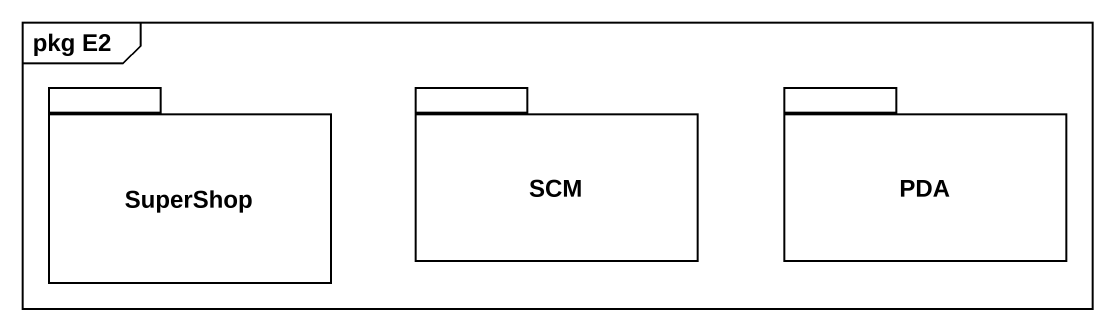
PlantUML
@startuml
mainframe pkg E2
package SuperShop {
}
package SCM {
}
package PDA {
}
@enduml
